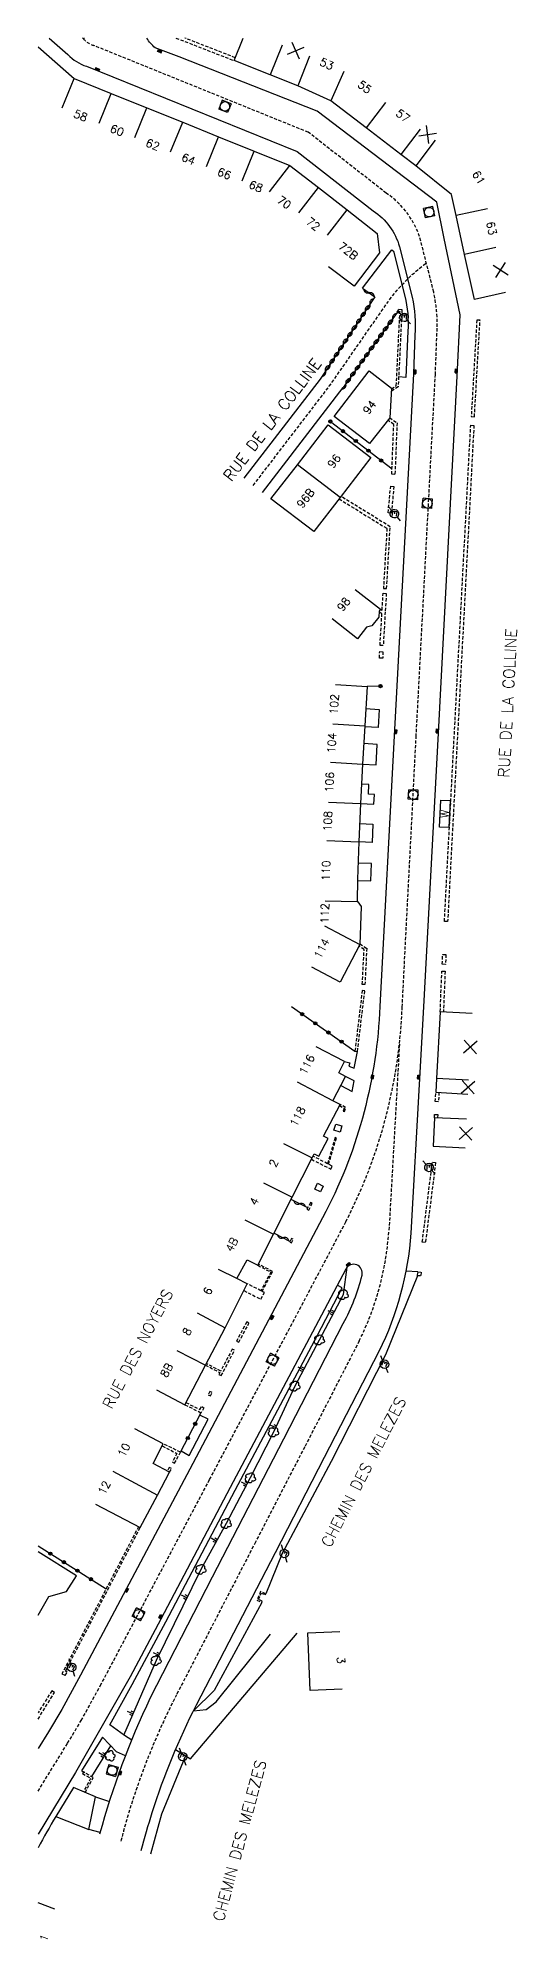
# Model space of a CAD drawing. Header units: millimetres. Extents: x 184000 to 185001, y 127000 to 128000.
# Drawn here: x 184000 to 184074.8, y 127703 to 128000 of the extents above; entities that cross this region are included whole.
import ezdxf
from ezdxf.enums import TextEntityAlignment as Align

# ---------------------------------------------------------------- set-up
doc = ezdxf.new("R2010")
doc.units = ezdxf.units.MM
doc.linetypes.add('DASHED', pattern=[0.75, 0.5, -0.25])
doc.layers.get('0').update_dxf_attribs({"linetype": 'CONTINUOUS'})
for name, color, linetype in [('W0001', 6, 'DASHED'), ('W0008', 7, 'CONTINUOUS'), ('W0100', 7, 'CONTINUOUS'), ('W0112', 1, 'DASHED'), ('W0211', 2, 'CONTINUOUS'), ('W0300', 7, 'CONTINUOUS'), ('W0310', 3, 'CONTINUOUS'), ('W0322', 7, 'CONTINUOUS'), ('W0334', 7, 'CONTINUOUS'), ('W0400', 7, 'CONTINUOUS'), ('W0420', 7, 'CONTINUOUS'), ('W0471', 7, 'CONTINUOUS'), ('W0984', 7, 'CONTINUOUS'), ('W0989', 7, 'CONTINUOUS'), ('W0991', 7, 'CONTINUOUS'), ('W1102', 7, 'CONTINUOUS')]:
    doc.layers.add(name, color=color, linetype=linetype)
doc.styles.get("Standard").update_dxf_attribs({"font": 'romans.shx', "width": 0.85})

# ---------------------------------------------------------------- blocks, each defined once
blk = doc.blocks.new('t310o')
at = {"color": 0, "linetype": 'Continuous'}
for centre, start, end in [((-0.5, 0.38), 216.8699, 323.1304), ((0.5, -0.37), 36.8699, 143.1303)]:
    blk.add_arc(centre, 0.625, start, end, dxfattribs=at)
blk = doc.blocks.new('t322o')
at = {"color": 0, "linetype": 'Continuous'}
for radius in [0.25, 0.15]:
    blk.add_circle((0, 0), radius, dxfattribs=at)
blk = doc.blocks.new('T420')
for p, q in [((0.75, 0.75), (-0.75, 0.75)), ((-0.75, 0.75), (-0.75, -0.75)), ((0.75, 0.75), (0.75, -0.75)), ((0.75, -0.75), (-0.75, -0.75))]:
    blk.add_line(p, q)
blk.add_ellipse((0, 0), major_axis=(-0.53, 0.53), ratio=1, start_param=3.926991, end_param=10.210176)
blk = doc.blocks.new('T400')
for p, q in [((-0.15, 0.3), (0.15, 0.3)), ((-0.15, -0.25), (-0.15, 0.3)), ((-0.15, 0.15), (0.15, 0.15)), ((-0.15, 0), (0.15, 0)), ((0.15, 0.3), (0.15, -0.25)), ((-0.15, -0.15), (0.15, -0.15)), ((-0.15, -0.25), (-0.15, -0.3)), ((-0.15, -0.3), (0.15, -0.3)), ((0.15, -0.3), (0.15, -0.25))]:
    blk.add_line(p, q)
blk = doc.blocks.new('T471')
for p, q in [((-0.333334, 0.333334), (-0.333334, -0.333334)), ((-0.333334, 0.333334), (0.333334, 0.333334)), ((-0.333334, 0), (0, 0)), ((0.500001, 0.500001), (1.000002, 1.000002)), ((-0.500001, -0.500001), (-1.000002, -1.000002)), ((-0.333334, -0.333334), (0.333334, -0.333334))]:
    blk.add_line(p, q)
blk.add_ellipse((0, 0), major_axis=(0.471405, 0.471405), ratio=1, start_param=5.4977871438, end_param=11.780972451)
blk = doc.blocks.new('t991o')
at = {"color": 0, "linetype": 'Continuous'}
for p, q in [((-1, 1), (1, -1)), ((-1, -1), (1, 1))]:
    blk.add_line(p, q, dxfattribs=at)
blk = doc.blocks.new('t211o')
at = {"color": 0, "linetype": 'Continuous'}
for p, q in [((-0.29, 0.5), (-0.29, 0)), ((0, 1), (0, 0)), ((0.29, 0.5), (0.29, 0))]:
    blk.add_line(p, q, dxfattribs=at)
blk = doc.blocks.new('T300')
for p, q in [((-0.8, 0.51), (-0.86, 0.34)), ((-0.86, 0.34), (-0.86, 0.17)), ((-0.86, 0.17), (-0.74, 0.06)), ((-0.69, 0.63), (-0.8, 0.51)), ((-0.8, -0.06), (-0.74, 0.06)), ((-0.74, 0.06), (-0.69, 0.11)), ((-0.57, 0.69), (-0.69, 0.63)), ((-0.46, 0.69), (-0.57, 0.69)), ((-0.29, 0.63), (-0.46, 0.69)), ((-0.29, 0.63), (-0.17, 0.74)), ((-0.23, 0.57), (-0.29, 0.63)), ((-0.17, 0.74), (-0.06, 0.8)), ((-0.06, 0.8), (0.06, 0.8)), ((0.06, 0.8), (0.23, 0.74)), ((0.23, 0.74), (0.34, 0.63)), ((0.34, 0.63), (0.4, 0.51)), ((0.46, 0.46), (0.34, 0.46)), ((0.4, 0.51), (0.4, 0.46)), ((0.57, 0.4), (0.46, 0.46)), ((0.57, 0.4), (0.69, 0.29)), ((0.69, 0.29), (0.74, 0.17)), ((0.74, 0.06), (0.69, -0.17)), ((0.74, 0.17), (0.74, 0.06)), ((-0.8, -0.17), (-0.8, -0.06)), ((-0.8, -0.23), (-0.8, -0.17)), ((-0.74, -0.34), (-0.8, -0.23)), ((-0.69, -0.4), (-0.74, -0.34)), ((-0.51, -0.46), (-0.69, -0.4)), ((-0.4, -0.46), (-0.51, -0.46)), ((-0.4, -0.46), (-0.34, -0.46)), ((-0.34, -0.46), (-0.34, -0.4)), ((-0.34, -0.51), (-0.34, -0.46)), ((-0.29, -0.63), (-0.34, -0.51)), ((-0.17, -0.74), (-0.29, -0.63)), ((-0.06, -0.8), (-0.17, -0.74)), ((0.06, -0.8), (-0.06, -0.8)), ((0.17, -0.74), (0.06, -0.8)), ((0.23, -0.69), (0.17, -0.74)), ((0.29, -0.46), (0.23, -0.46)), ((0.29, -0.63), (0.23, -0.69)), ((0.46, -0.4), (0.29, -0.46)), ((0.34, -0.51), (0.29, -0.63)), ((0.34, -0.51), (0.34, -0.46)), ((0.57, -0.34), (0.46, -0.4)), ((0.63, -0.29), (0.57, -0.34)), ((0.69, -0.17), (0.63, -0.29))]:
    blk.add_line(p, q)
blk = doc.blocks.new('t112o')
at = {"color": 0, "linetype": 'Continuous'}
for p, q in [((-0.5, 0.5), (0.5, 0.5)), ((-0.5, -0.5), (-0.5, 0.5)), ((0.5, 0.5), (0.5, -0.5)), ((0.5, -0.5), (-0.5, -0.5))]:
    blk.add_line(p, q, dxfattribs=at)

msp = doc.modelspace()

# ---------------------------------------------------------------- linework, layer by layer
at = {"layer": 'W0001'}
for points in [[(184000, 127726.08), (184004.63, 127733.56), (184006.75, 127737.12), (184009.73, 127742.54), (184016.39, 127755.11), (184026.82, 127774.77), (184039.13, 127798.04), (184048.11, 127815.04, 0.109327), (184056.91, 127848.57), (184059.09, 127890.81), (184062.09, 127947.37), (184062.32, 127953.4, 0.071825), (184061.84, 127960.31), (184059.82, 127968.28, 0.178517), (184054.4, 127975.78), (184042.24, 127985.27), (184008.74, 127998.82, -0.138536), (184007.09, 127999.88), (184006.95, 128000, 0.120087)], [(184007.25, 128000, -0.001167), (184007.09, 127999.88, 0.207532)], [(184056.47, 127842.79), (184056.14, 127836.69), (184054.83, 127813.49, -0.097201), (184050.2, 127796.42), (184041.67, 127779.87), (184033.99, 127765), (184021.65, 127741.15, 0.041759), (184014.52, 127723.82, 0.01205), (184012.9, 127718.1, 0.01205)]]:
    msp.add_lwpolyline(points, format="xyb", dxfattribs=at)
at = {"layer": 'W0001', "flags": 128}
msp.add_lwpolyline([(184033.63, 127930.1), (184045.52, 127945.58), (184054.38, 127958.33, -0.081317), (184060.69, 127964.85, -0.288374)], format="xyb", dxfattribs=at)
at = {"layer": 'W0008'}
for points in [[(184001.74, 128000), (184004.68, 127997.41, 0.123072), (184007.57, 127995.58), (184040.5, 127982.26), (184052.39, 127972.99, -0.18043), (184056.49, 127967.39), (184058.49, 127959.52, -0.071835), (184058.89, 127953.59), (184058.66, 127947.53), (184055.66, 127890.99), (184053.41, 127848.7, -0.109264), (184045, 127816.65), (184036.04, 127799.67), (184023.72, 127776.41), (184013.3, 127756.75), (184006.65, 127744.2), (184003.71, 127738.86), (184001.64, 127735.37), (184000, 127732.73, 0.053238)], [(184016.13, 127716.8, -0.01205), (184017.86, 127722.76, -0.041744), (184024.76, 127739.54), (184037.1, 127763.39), (184044.79, 127778.26), (184053.33, 127794.84, 0.097492), (184058.32, 127813.27), (184059.63, 127836.49), (184060.3, 127848.61), (184062.57, 127891.41), (184065.52, 127947.15), (184065.98, 127956.77), (184063.49, 127968.66), (184062.3, 127974.34), (184043.61, 127988.59), (184022.05, 127997.05), (184018.31, 127998.47, -0.080317), (184017.01, 128000, -0.145779)], [(184009.67, 127719.39, -0.045143), (184017.59, 127740.71), (184027.26, 127759.57), (184038.39, 127781.15), (184047.71, 127799.17, 0.067073), (184050.63, 127806.69, 0.89467), (184048.11, 127807.66), (184042.89, 127797.77), (184030.02, 127773.52), (184019.19, 127752.97), (184014.38, 127743.96), (184005.85, 127729.01), (184000, 127719.35, 0.035377)]]:
    msp.add_lwpolyline(points, format="xyb", dxfattribs=at)
at = {"layer": 'W0008', "flags": 128}
for points in [[(184044.07, 127946.7), (184032.17, 127931.22)], [(184035.09, 127928.98), (184047.68, 127945.38)]]:
    msp.add_lwpolyline(points, dxfattribs=at)
at = {"layer": 'W0100'}
for points in [[(184000, 127998.63), (184005.64, 127993.7), (184011.44, 127991.33), (184017.01, 127989.1), (184022.61, 127986.85), (184028.19, 127984.58), (184033.79, 127982.33), (184039.36, 127980.06), (184043.82, 127976.64), (184048.31, 127973.15), (184053.01, 127969.45), (184053.36, 127966.42), (184049.38, 127961.21), (184045.41, 127964.24)], [(184073.07, 127960.24), (184068.19, 127959.17), (184066.65, 127966.2), (184065.32, 127972.26), (184064.62, 127975.57), (184059.06, 127980.05), (184056.7, 127981.81), (184051.27, 127985.97), (184045.77, 127990.2), (184040.58, 127992.52), (184036.29, 127994.23), (184030.64, 127996.47), (184032.04, 128000)], [(184049.58, 127913.84), (184053.51, 127910.76), (184053.29, 127910.47), (184053.25, 127909.51), (184052.15, 127908.17), (184051.31, 127907.95), (184049.9, 127906.15), (184045.96, 127909.24)], [(184046.47, 127898.97), (184051.46, 127898.66), (184051.08, 127892.53), (184050.71, 127886.54), (184050.4, 127880.38), (184050.13, 127874.4), (184049.93, 127868.56), (184049.86, 127865.08), (184049.96, 127865.01), (184050.49, 127864.32), (184050.31, 127858.38), (184047.23, 127852.49), (184042.8, 127854.8)], [(184067.85, 127847.57), (184062.85, 127847.84), (184062.29, 127837.43), (184062.16, 127835.3), (184067.15, 127835)], [(184032.7, 127805.37), (184031.05, 127806.19), (184032.7, 127809.08), (184034.35, 127808.26), (184036.79, 127813.08), (184039.71, 127818.87), (184042.83, 127825.02), (184043.17, 127825.68), (184043.87, 127825.31), (184045.32, 127828.07), (184044.62, 127828.44), (184047.2, 127833.38), (184046.09, 127833.96), (184048.07, 127837.76), (184046.99, 127838.33), (184047.9, 127840.06), (184043.47, 127842.38)], [(184066.94, 127831.06), (184061.95, 127831.3), (184061.73, 127826.84), (184066.73, 127826.6)], [(184018.49, 127788.76), (184022.93, 127786.45), (184026.15, 127792.63), (184029.27, 127798.47), (184032.7, 127805.37)], [(184009, 127770.9), (184015.97, 127767.27), (184018.68, 127772.34), (184020.55, 127775.92), (184017.97, 127777.27), (184019.58, 127780.36), (184015.15, 127782.68)], [(184000, 127753.59), (184001.68, 127756.5), (184004.47, 127757.26), (184006.04, 127759.74), (184000, 127763.46)], [(184047.53, 127742.02), (184042.54, 127741.81), (184042.17, 127750.83), (184047.16, 127751.04)], [(184002.63, 127707.65), (184000, 127708.63)]]:
    msp.add_lwpolyline(points, dxfattribs=at)
for points in [[(184046.3, 127940.87), (184051.76, 127948), (184055.26, 127945.31), (184054.96, 127940.68), (184051.82, 127936.63)], [(184036.4, 127927.98), (184040.53, 127933.32), (184045.32, 127939.57), (184052.02, 127934.47), (184047.22, 127928.23), (184043.1, 127922.89)], [(184062.72, 127876.7), (184062.93, 127880.9), (184064.4, 127880.84), (184064.18, 127876.65)], [(184007.93, 127720.09), (184008.96, 127725.2), (184005.56, 127726.64), (184002.81, 127722.14)]]:
    msp.add_lwpolyline(points, close=True, dxfattribs=at)
at = {"layer": 'W0112'}
for points in [[(184021.56, 128000), (184030.64, 127996.47)], [(184030.83, 127996.93), (184022.93, 128000)], [(184055.25, 127945.2), (184055.99, 127945.68), (184056.56, 127957.31), (184056.38, 127957.01), (184056.12, 127957.16), (184056.41, 127957.65), (184056.87, 127957.58), (184056.28, 127945.52), (184055.23, 127944.83)], [(184054.96, 127940.68), (184056.1, 127939.87), (184055.78, 127931.81), (184055.28, 127931.83), (184055.59, 127939.62), (184054.66, 127940.28)], [(184047.04, 127927.99), (184054.52, 127923.37), (184053.98, 127914), (184054.48, 127913.97), (184055.03, 127923.64), (184047.35, 127928.38)], [(184053.51, 127910.76), (184053.77, 127910.61), (184053.93, 127913.25), (184054.43, 127913.22), (184054.25, 127910.35), (184053.95, 127905.07), (184053.45, 127905.09), (184053.74, 127910.06), (184053.27, 127910.32)], [(184050.31, 127858.47), (184051.37, 127857.78), (184051.08, 127852.1), (184050.68, 127852.12), (184050.96, 127857.57), (184050.16, 127858.09)], [(184062.85, 127847.84), (184063.11, 127854.2), (184063.61, 127854.18), (184063.35, 127847.82)], [(184062.66, 127835.27), (184062.57, 127833.8), (184062.07, 127833.82), (184062.16, 127835.3)], [(184047.11, 127833.21), (184047.83, 127832.8), (184047.71, 127832.32), (184047.91, 127832.27), (184048.06, 127832.9), (184047.2, 127833.38)], [(184061.95, 127831.3), (184061.98, 127831.82), (184062.48, 127831.79), (184062.45, 127831.27)], [(184042.72, 127824.81), (184045.75, 127823.28), (184045.96, 127823.74), (184045.42, 127824.02), (184046.63, 127828.13), (184046.44, 127828.19), (184045.24, 127824.11), (184042.97, 127825.3)], [(184032.16, 127804.28), (184034.82, 127802.96), (184035.37, 127803.98), (184035.02, 127804.17), (184036.66, 127807.27), (184034.43, 127808.42)], [(184034.35, 127808.26), (184036.39, 127807.18), (184034.84, 127804.26), (184032.7, 127805.37)], [(184026.16, 127792.65), (184028.43, 127791.47), (184028.28, 127791.18), (184028.63, 127791), (184030.7, 127794.96), (184030.35, 127795.15), (184028.55, 127791.71), (184026.29, 127792.89)], [(184023.11, 127786.8), (184025.31, 127785.69), (184025.59, 127786.17), (184025.93, 127785.97), (184025.46, 127785.16), (184022.93, 127786.45)], [(184019.4, 127780.01), (184021.71, 127778.86), (184021, 127777.5), (184021.35, 127777.31), (184022.25, 127779.04), (184019.58, 127780.36)], [(184020.55, 127775.92), (184020.87, 127776.47), (184020.52, 127776.67), (184020.2, 127776.11)], [(184015.7, 127767.4), (184003.74, 127744.41), (184004.26, 127744.14), (184004.58, 127744.67), (184004.3, 127744.85), (184015.97, 127767.27)], [(184000, 127737.34), (184002.58, 127741.5), (184002.15, 127741.76)], [(184002.15, 127741.76), (184000, 127738.29)], [(184007.37, 127725.87), (184008.62, 127728.19), (184007.1, 127729.09), (184006.95, 127728.84), (184008.22, 127728.08), (184007.1, 127725.99)]]:
    msp.add_lwpolyline(points, dxfattribs=at)
for points in [[(184068.57, 127955.94), (184067.7, 127940.84), (184068.2, 127940.81), (184069.07, 127955.91)], [(184068.12, 127939.48), (184064.01, 127861.95), (184063.51, 127861.98), (184067.62, 127939.5)], [(184054.72, 127925.83), (184055.11, 127929.99), (184055.61, 127929.95), (184055.22, 127925.78)], [(184053.9, 127904.1), (184053.86, 127903.09), (184053.36, 127903.11), (184053.4, 127904.12)], [(184063.74, 127856.79), (184063.68, 127855.25), (184063.18, 127855.27), (184063.24, 127856.81)], [(184050.66, 127851.18), (184049.53, 127841.72), (184049.93, 127841.65), (184051.06, 127851.1)], [(184062.13, 127824.29), (184060.54, 127811.81), (184060.05, 127811.87), (184061.63, 127824.35)], [(184042.3, 127816.85), (184042.85, 127817.9), (184042.59, 127818.04), (184042.03, 127816.99)], [(184039.6, 127811.73), (184039.88, 127812.32), (184039.61, 127812.45), (184039.33, 127811.87)], [(184059.29, 127806.62), (184059.35, 127807.2), (184059.85, 127807.15), (184059.79, 127806.57)], [(184032.62, 127799.39), (184031.02, 127796.4), (184031.37, 127796.21), (184032.97, 127799.2)], [(184026.87, 127788.54), (184026.59, 127788.02), (184026.94, 127787.83), (184027.22, 127788.35)], [(184035.04, 127755.74), (184034.46, 127756.01), (184034.89, 127757.03), (184035.51, 127756.76), (184035.58, 127756.93), (184034.79, 127757.28), (184034.21, 127755.91), (184034.96, 127755.56)]]:
    msp.add_lwpolyline(points, close=True, dxfattribs=at)
at = {"layer": 'W0211'}
for points in [[(184013.43, 127734.81), (184018.49, 127746.53), (184025.48, 127760.77), (184029.44, 127767.93), (184033.23, 127775.06), (184036.86, 127782.24), (184040.17, 127789.4), (184044.01, 127796.61), (184047.72, 127803.7), (184048.33, 127807.97)], [(184059.29, 127806.62), (184054.29, 127794.24), (184045.81, 127777.6), (184038.15, 127763.23), (184035.58, 127756.93)], [(184034.96, 127755.56), (184027.51, 127741.82), (184024.29, 127738.61)], [(184011.35, 127733.17), (184008.35, 127728.35)], [(184023.07, 127731.61), (184019.31, 127722.47), (184017.59, 127716.22)]]:
    msp.add_lwpolyline(points, dxfattribs=at)
at = {"layer": 'W0310'}
for points in [[(184050.69, 127960.9), (184052.62, 127959.54), (184044.07, 127946.7)], [(184056.13, 127957.13), (184047.68, 127945.38)], [(184042.16, 127817.22), (184039.54, 127818.54)], [(184036.88, 127813.26), (184039.38, 127811.96)]]:
    msp.add_lwpolyline(points, dxfattribs=at)
at = {"layer": 'W0322'}
for points in [[(184045.69, 127940.09), (184055.32, 127932.69)], [(184053.51, 127898.74), (184051.46, 127898.66)], [(184039.59, 127848.66), (184049.53, 127841.72)], [(184022.25, 127779.04), (184025.46, 127785.16)], [(184000, 127764.41), (184010.65, 127757.69)]]:
    msp.add_lwpolyline(points, dxfattribs=at)
at = {"layer": 'W0334'}
for points in [[(184050.69, 127960.9), (184055.31, 127966.91), (184055.53, 127966.72), (184057.31, 127959.68, -0.077618), (184057.8, 127954.19), (184057.48, 127946.94), (184056.36, 127947.04)], [(184002.81, 127722.14, 0.014202), (184000, 127717.23)]]:
    msp.add_lwpolyline(points, format="xyb", dxfattribs=at)
for points in [[(184051.24, 127895.22), (184053.33, 127895.09), (184053.13, 127892.27), (184051.07, 127892.4)], [(184050.71, 127886.54), (184052.83, 127886.43), (184053.01, 127889.62), (184050.91, 127889.75)], [(184050.4, 127880.38), (184052.49, 127880.28), (184052.56, 127881.8), (184051.63, 127881.85), (184051.72, 127883.35), (184050.55, 127883.41)], [(184050.26, 127877.28), (184052.3, 127877.18), (184052.2, 127874.31), (184050.13, 127874.4)], [(184049.93, 127868.35), (184052, 127868.31), (184052.1, 127871.01), (184050.02, 127871.08)], [(184047.9, 127840.06), (184048.71, 127839.85), (184048.55, 127839.33), (184049.4, 127839.04), (184049.93, 127841.65)], [(184047.33, 127836.33), (184049.11, 127835.38), (184049.43, 127837.07), (184048.07, 127837.76)], [(184014.65, 127734.07), (184013.49, 127734.76), (184011.2, 127736.44), (184014.69, 127742.73), (184015.15, 127743.53), (184019.96, 127752.55), (184030.8, 127773.11), (184043.67, 127797.35), (184047.55, 127804.71), (184046.77, 127805.12)], [(184059.35, 127807.2), (184057.54, 127807.34)], [(184022.37, 127779.25), (184023.6, 127778.51), (184026.59, 127784.18), (184025.29, 127784.83)], [(184021.5, 127732.59), (184023.84, 127731.14), (184040.49, 127750.76)], [(184024.29, 127738.61), (184026.3, 127738.85), (184027.85, 127740.03), (184036.35, 127750.59)], [(184013.66, 127731.59), (184012.25, 127732.23), (184010.06, 127734.51), (184006.79, 127729.23), (184007.1, 127729.09)], [(184008.96, 127725.2), (184011.16, 127724.44)], [(184009.73, 127719.6), (184007.93, 127720.09)]]:
    msp.add_lwpolyline(points, dxfattribs=at)
at = {"layer": 'W1102'}
for p, q in [((184038.13, 127998.88), (184036.29, 127994.23)), ((184042.44, 127997.16), (184040.58, 127992.52)), ((184047.81, 127994.77), (184045.77, 127990.2)), ((184003.75, 127989.07), (184005.64, 127993.7)), ((184009.58, 127986.69), (184011.44, 127991.33)), ((184015.15, 127984.46), (184017.01, 127989.1)), ((184054.32, 127989.93), (184051.27, 127985.97)), ((184020.72, 127982.22), (184022.61, 127986.85)), ((184026.32, 127979.94), (184028.19, 127984.58)), ((184059.74, 127985.78), (184056.7, 127981.81)), ((184062.05, 127984.06), (184059.06, 127980.05)), ((184031.9, 127977.7), (184033.79, 127982.33)), ((184036.2, 127975.95), (184039.36, 127980.06)), ((184040.77, 127972.68), (184043.82, 127976.64)), ((184045.23, 127969.21), (184048.31, 127973.15)), ((184070.22, 127973.3), (184065.32, 127972.26)), ((184071.53, 127967.27), (184066.65, 127966.2)), ((184047.22, 127928.23), (184040.53, 127933.32)), ((184046.09, 127892.84), (184051.08, 127892.53)), ((184045.72, 127886.84), (184050.71, 127886.54)), ((184045.4, 127880.63), (184050.4, 127880.38)), ((184045.13, 127874.63), (184050.13, 127874.4)), ((184044.87, 127865.17), (184049.86, 127865.08)), ((184067.28, 127837.16), (184062.29, 127837.43)), ((184038.37, 127827.29), (184042.83, 127825.02)), ((184035.24, 127821.12), (184039.71, 127818.87)), ((184032.33, 127815.34), (184036.79, 127813.08)), ((184024.86, 127800.83), (184029.27, 127798.47)), ((184021.71, 127794.94), (184026.15, 127792.63)), ((184011.7, 127776.08), (184018.68, 127772.34))]:
    msp.add_line(p, q, dxfattribs=at)
msp.add_lwpolyline([(184044.76, 127861.29), (184050.31, 127858.38)], dxfattribs=at)
at = {"layer": 'W1102', "flags": 128}
for points in [[(184046.09, 127833.96), (184040.57, 127836.84)], [(184031.05, 127806.19), (184028.22, 127807.59)]]:
    msp.add_lwpolyline(points, dxfattribs=at)

# ---------------------------------------------------------------- block references
at = {"layer": 'W0112'}
for p, rotation in [((184046.87, 127829.68), 73.6033620542875), ((184043.91, 127820.38), 63.2665113885356)]:
    msp.add_blockref('t112o', p, dxfattribs=dict(at, rotation=rotation))
at = {"layer": 'W0211'}
for p, rotation in [((184046.17, 127800.74), 62.3644146040405), ((184041.5, 127791.9), 61.9816069003646), ((184037.16, 127782.89), 65.1754945652427), ((184032.65, 127773.96), 61.9947038631457), ((184027.91, 127765.16), 61.0718500451292), ((184023.29, 127756.3), 63.85075836709871), ((184018.88, 127747.32), 63.85075836709871), ((184014.87, 127738.16), 66.6309793501602), ((184010.37, 127731.59), 58.04021005387601)]:
    msp.add_blockref('t211o', p, dxfattribs=dict(at, rotation=rotation))
at = {"layer": 'W0300'}
for p, rotation in [((184047.72, 127803.7), 62.3644146040405), ((184044.01, 127796.61), 61.9816069003647), ((184040.17, 127789.4), 65.1754945652427), ((184036.86, 127782.24), 63.2144785959669), ((184033.23, 127775.06), 61.9947038631457), ((184029.44, 127767.93), 61.0718500451293), ((184025.48, 127760.77), 63.85075836709871), ((184018.49, 127746.53), 66.6309793501602), ((184011.19, 127731.67), 155.855685961054)]:
    msp.add_blockref('T300', p, dxfattribs=dict(at, rotation=rotation))
at = {"layer": 'W0310'}
for p, rotation in [((184051.71, 127960.18), 324.899638877586), ((184051.86, 127958.39), 236.30055794555), ((184049.78, 127955.27), 236.30055794555), ((184050.47, 127956.31), 236.30055794555), ((184051.16, 127957.35), 236.30055794555), ((184055.4, 127956.11), 234.297931088272), ((184048.39, 127953.19), 236.30055794555), ((184049.08, 127954.23), 236.30055794555), ((184053.21, 127953.07), 234.297931088272), ((184053.94, 127954.08), 234.297931088272), ((184054.67, 127955.1), 234.297931088272), ((184046.31, 127950.07), 236.30055794555), ((184047, 127951.11), 236.30055794555), ((184047.7, 127952.15), 236.30055794555), ((184051.02, 127950.02), 234.297931088272), ((184051.75, 127951.04), 234.297931088272), ((184052.48, 127952.05), 234.297931088272), ((184044.92, 127947.99), 236.30055794555), ((184045.62, 127949.03), 236.30055794555), ((184048.83, 127946.98), 234.297931088272), ((184049.56, 127947.99), 234.297931088272), ((184050.29, 127949.01), 234.297931088272), ((184048.1, 127945.96), 234.297931088272), ((184040.88, 127817.86), 153.327615195262), ((184038.3, 127812.52), 332.674125823345)]:
    msp.add_blockref('t310o', p, dxfattribs=dict(at, rotation=rotation))
at = {"layer": 'W0322'}
for p, rotation in [((184045.69, 127940.09), 322.4343513982769), ((184047.67, 127938.57), 322.4343513982769), ((184049.65, 127937.04), 322.4343513982769), ((184051.63, 127935.52), 322.4343513982769), ((184053.62, 127933.99), 322.4343513982769), ((184053.51, 127898.74), 182.230849407876), ((184041.28, 127847.48), 325.104997347831), ((184043.33, 127846.05), 325.104997347831), ((184045.38, 127844.62), 325.104997347831), ((184047.43, 127843.19), 325.104997347831), ((184023.41, 127781.25), 62.33976261602971), ((184024.57, 127783.46), 62.33976261602971), ((184001.93, 127763.19), 327.772198589698), ((184004.05, 127761.86), 327.772198589698), ((184006.16, 127760.52), 327.772198589698), ((184008.27, 127759.19), 327.772198589698)]:
    msp.add_blockref('t322o', p, dxfattribs=dict(at, rotation=rotation))
at = {"layer": 'W0400'}
for p, rotation in [((184019.03, 127997.94), 69.06128286511606), ((184009.26, 127995.12), 247.978936942908), ((184058.88, 127947.84), 357.8171643668719), ((184065.36, 127947.98), 357.8171643668719), ((184055.91, 127891.64), 356.962460802579), ((184062.38, 127891.73), 356.962460802579), ((184052.26, 127837.69), 352.849059427179), ((184059.47, 127837.66), 356.8210343488211), ((184048.46, 127808.37), 307.0973943134186), ((184036.56, 127800.11), 332.178733433377), ((184013.87, 127757.48), 332.058403692526), ((184019.13, 127753.37), 332.058403692526), ((184012.81, 127728.89), 163.4087433948137)]:
    msp.add_blockref('T400', p, dxfattribs=dict(at, rotation=rotation))
at = {"layer": 'W0420'}
for p, rotation in [((184029.2, 127989.31), 339.061282865116), ((184061.14, 127972.79), 281.878640512596), ((184060.85, 127927.28), 264.667549915458), ((184058.64, 127881.76), 266.971782492521), ((184036.65, 127793.49), 242.178733433377), ((184015.72, 127753.71), 242.215252601938), ((184011.59, 127729.3), 73.4087433948137)]:
    msp.add_blockref('T420', p, dxfattribs=dict(at, rotation=rotation))
at = {"layer": 'W0471'}
for p, rotation in [((184057.2, 127956.35), 269.624295355338), ((184055.69, 127925.67), 264.667549915458), ((184061.1, 127823.53), 267.224406397202), ((184054.13, 127792.79), 247.983504119297), ((184038.48, 127763.2), 241.934300128774), ((184005.27, 127745.42), 242.075968296064), ((184022.61, 127731.46), 245.116825935575)]:
    msp.add_blockref('T471', p, dxfattribs=dict(at, rotation=rotation))
at = {"layer": 'W0991'}
for p, rotation in [((184040.29, 127998.02), 68.16020048885665), ((184060.89, 127984.92), 53.26014321501584), ((184072.3, 127963.75), 12.32087959651388), ((184067.56, 127842.36), 356.8802436945107), ((184067.21, 127836.07), 356.5611246627032), ((184066.84, 127828.83), 357.2244063972115)]:
    msp.add_blockref('t991o', p, dxfattribs=dict(at, rotation=rotation))

# ---------------------------------------------------------------- texts
at = {"layer": 'W0984'}
msp.add_text('W', height=1.25, rotation=87.8452, dxfattribs=at).set_placement((184063.56, 127878.77), align=Align.MIDDLE)
at = {"layer": 'W0989'}
for s, rotation, p in [('RUE DE LA COLLINE', 52.4792, (184036.61, 127940.38)), ('RUE DE LA COLLINE', 87.0103, (184073.37, 127896.08)), ('RUE DES NOYERS', 62.1009, (184015.59, 127795.19)), ('CHEMIN DES MELEZES', 62.6965, (184050.87, 127775.95)), ('CHEMIN DES MELEZES', 74.9672, (184031.5, 127718.36))]:
    msp.add_text(s, height=1.75, rotation=rotation, dxfattribs=at).set_placement(p, align=Align.MIDDLE)
at = {"layer": 'W0991'}
for s, rotation, p in [('53', 336.0036, (184045.12, 127995.96)), ('55', 323.3806, (184051.06, 127992.35)), ('57', 322.6008, (184057.03, 127987.85)), ('58', 337.7554, (184006.66, 127987.88)), ('60', 338.1734, (184012.36, 127985.57)), ('62', 338.1559, (184017.94, 127983.34)), ('64', 337.8244, (184023.52, 127981.08)), ('66', 338.1094, (184029.11, 127978.82)), ('68', 337.8302, (184034.05, 127976.82)), ('61', 301.5531, (184068.88, 127978.19)), ('70', 324.4566, (184038.48, 127974.31)), ('72', 322.1044, (184043, 127970.94)), ('63', 282.3444, (184070.88, 127970.28)), ('72B', 322.6264, (184048.47, 127966.73)), ('94', 52.4376, (184051.8, 127942.31)), ('96', 52.4875, (184046.27, 127933.9)), ('96B', 52.2953, (184041.81, 127928.1)), ('98', 51.8739, (184047.77, 127911.54)), ('102', 86.4578, (184046.28, 127895.9)), ('104', 86.4651, (184045.9, 127889.84)), ('106', 87.1151, (184045.56, 127883.74)), ('108', 87.4219, (184045.27, 127877.63)), ('110', 88.3814, (184045, 127869.9)), ('112', 88.3814, (184044.81, 127863.23)), ('114', 62.415, (184044.34, 127857.75)), ('116', 62.415, (184042.02, 127839.61)), ('118', 62.415, (184040.57, 127831.49)), ('2', 63.091, (184036.81, 127824.2)), ('4', 63.2665, (184033.79, 127818.23)), ('4B', 62.0552, (184030.28, 127811.47)), ('6', 63.5967, (184026.54, 127804.21)), ('8', 61.8675, (184023.29, 127797.89)), ('8B', 62.4864, (184020.1, 127791.85)), ('10', 62.4244, (184013.43, 127779.38)), ('12', 62.4244, (184010.35, 127773.49)), ('3', 272.3631, (184047.35, 127746.53)), ('1', 69.5458, (184000.95, 127703.15))]:
    msp.add_text(s, height=1.25, rotation=rotation, dxfattribs=at).set_placement(p, align=Align.MIDDLE)

doc.saveas('drawing.dxf')
